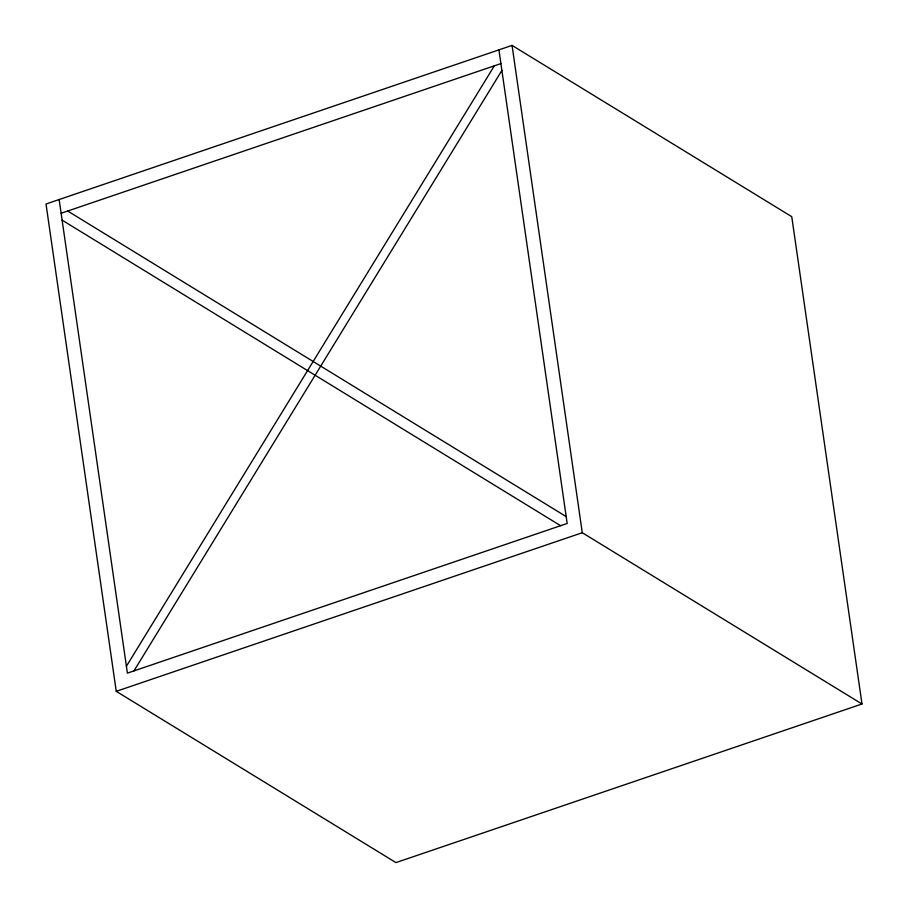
<?xml version="1.0" encoding="UTF-8"?>
<svg xmlns="http://www.w3.org/2000/svg" width="908" height="908" viewBox="0 0 908 908"><rect width="100%" height="100%" fill="white"/><g stroke="black" fill="none" stroke-linecap="round" stroke-linejoin="round"><path stroke-width="1.36" d="M126.405 666.268L494.338 65.83M133.953 670.899L501.886 70.461M512.055 45.4L46.013 204.005L116.247 691.329L395.945 862.6L861.987 703.995L791.753 216.672L512.055 45.4L582.278 532.724L861.987 703.995M61.12 213.267L500.898 63.594M116.247 691.329L582.278 532.724M67.691 211.031L566.183 516.595M62.107 220.133L560.599 525.698M498.923 49.872L567.171 523.462L127.392 673.134L59.145 199.533"/></g></svg>
